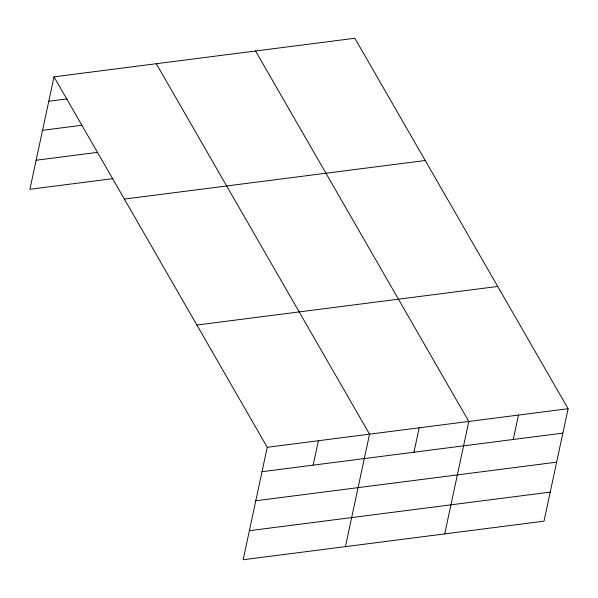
<?xml version="1.0" encoding="UTF-8"?>
<svg xmlns="http://www.w3.org/2000/svg" width="598" height="598" viewBox="0 0 598 598"><rect width="100%" height="100%" fill="white"/><g stroke="black" fill="none" stroke-linecap="round" stroke-linejoin="round"><path stroke-width="0.9" d="M54.007 76.836L267.246 447.289L243.139 559.75L543.993 521.164L568.1 408.711L354.861 38.25L54.007 76.836L29.9 189.289L113.007 178.63M313.158 465.139L318.39 440.733M345.427 546.632L369.542 434.17L156.295 63.717M413.943 452.215L419.176 427.809M444.71 533.902L468.817 421.44L255.578 50.987M513.226 439.485L518.459 415.072M48.774 101.241L67.043 98.902M42.548 130.297L81.821 125.266M36.127 160.234L97.317 152.385M124.377 199.082L425.23 160.503M196.877 325.035L497.73 286.457M267.246 447.289L568.1 408.711M262.014 471.702L562.868 433.116M255.787 500.758L556.641 462.172M249.366 530.695L550.22 492.109"/></g></svg>
